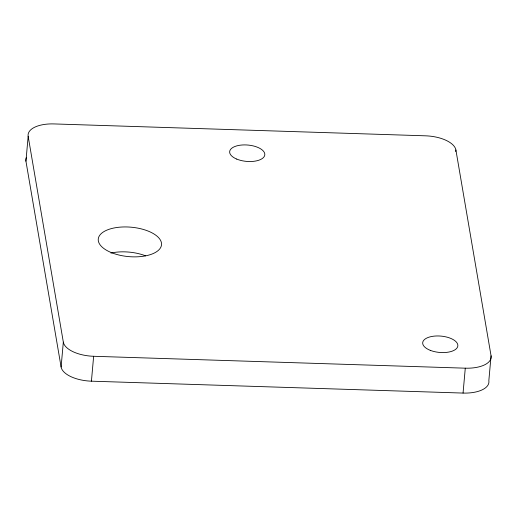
<?xml version="1.0" encoding="UTF-8"?>
<svg xmlns="http://www.w3.org/2000/svg" width="517" height="517" viewBox="0 0 517 517"><rect width="100%" height="100%" fill="white"/><g stroke="black" fill="none" stroke-linecap="round" stroke-linejoin="round"><path stroke-width="0.78" d="M25.94 161.201L28.164 136.307A28.228 13.119 5.1 0 1 53.942 123.925L425.575 135.822A28.228 13.119 5.1 0 1 455.897 149.995L491.06 355.799L488.836 380.693A28.228 13.119 5.1 0 1 463.058 393.075L91.425 381.178A28.228 13.119 5.1 0 1 61.103 367.005L25.94 161.201A28.228 13.119 5.1 0 1 26.516 157.323M61.103 367.005L63.326 342.112L28.164 136.307M91.425 381.178L93.642 356.284A28.228 13.119 5.1 0 1 63.326 342.112M455.748 151.604L455.897 149.995M463.058 393.075L465.281 368.182A28.228 13.119 5.1 0 0 491.06 355.799M93.642 356.284L465.281 368.182M110.909 253.065A31.757 14.76 5.1 0 1 145.574 255.837M111.342 252.606A31.757 14.76 5.1 0 0 161.382 245.614A31.757 14.76 5.1 0 0 116.945 227.486A31.757 14.76 5.1 0 0 111.342 252.606M236.721 159.081A17.643 8.201 5.1 0 0 264.704 155.404A17.643 8.201 5.1 0 0 240.282 145.18A17.643 8.201 5.1 0 0 236.721 159.081M430.267 350.339A17.643 8.201 5.1 0 0 457.803 346.164A17.643 8.201 5.1 0 0 432.748 336.308A17.643 8.201 5.1 0 0 430.267 350.339"/></g></svg>
